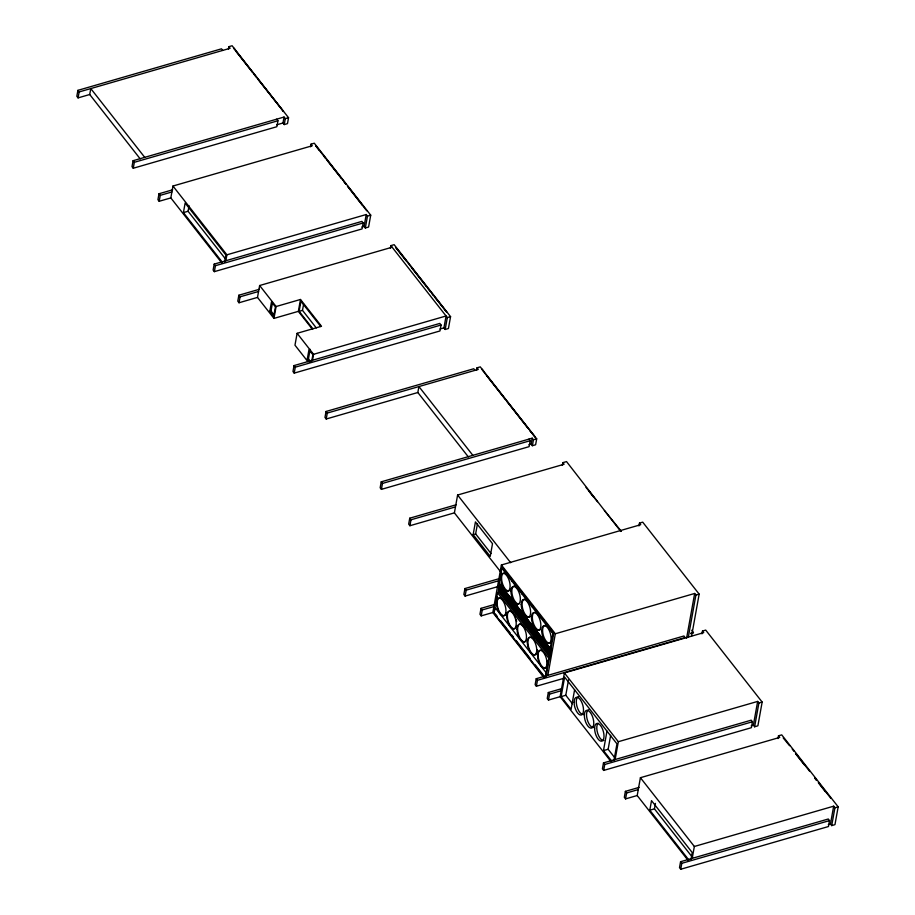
<?xml version="1.0" encoding="UTF-8"?>
<svg xmlns="http://www.w3.org/2000/svg" width="915" height="915" viewBox="0 0 915 915"><rect width="100%" height="100%" fill="white"/><g stroke="black" fill="none" stroke-linecap="round" stroke-linejoin="round"><path stroke-width="1.37" d="M222.745 50.405L221.499 48.827L77.901 90.345L76.826 96.292L78.072 97.882L89.716 94.508L90.779 88.572L144.73 157.346M78.072 97.882L79.148 91.935L77.901 90.345M228.441 49.067L228.864 46.688L232.113 45.75L288.545 117.703L287.482 123.639L284.233 124.577L285.297 118.641L284.05 117.051L133.087 160.708L132.012 166.656L133.258 168.246L276.856 126.716L277.931 120.769L276.685 119.19M133.258 168.246L134.333 162.298L133.087 160.708M172.683 189.794L159.004 193.751L157.929 199.699L159.176 201.277L170.819 197.915L172.958 186.031L312.278 145.748L311.031 144.158L314.291 143.209L370.724 215.162L368.585 227.046L365.337 227.984L364.09 226.394L366.229 214.522L226.897 254.816L225.833 260.752M159.176 201.277L160.251 195.341L159.004 193.751M222.414 262.331L183.412 212.612L185.139 203.05L225.868 254.988L224.644 261.816M225.342 258.773L188.078 211.262L189.062 205.795M214.19 264.115L213.115 270.062L214.362 271.641L362.077 228.922L363.152 222.986L361.905 221.396L214.19 264.115L215.437 265.705L214.362 271.641M259.288 289.312L238.849 295.225L237.786 301.161L239.032 302.751L257.492 297.409L259.631 285.526L392.135 247.21M239.032 302.751L240.096 296.815L238.849 295.225M284.233 124.577L282.987 122.999L284.05 117.051M269.799 311.352L271.492 301.893L275.426 306.902L273.722 316.361L269.799 311.352L270.989 311.009L272.441 302.899M276.101 306.525L300.486 299.468L298.347 311.352L273.962 318.397L276.101 306.525L259.631 285.526M310.562 146.8L311.031 144.158M312.919 328.885L299.136 311.317L300.944 301.298L320.753 326.552M300.486 299.468L321.497 326.266L297.112 333.312L294.973 345.195L307.978 361.768M316.281 327.913L302.499 310.345L303.62 304.077M294.035 365.588L292.972 371.524L294.218 373.114L439.978 330.956L441.053 325.019L439.806 323.43L294.035 365.588L295.282 367.178L294.218 373.114M309.625 362.146L307.268 359.137L308.973 349.679L312.896 354.688L311.683 361.448M310.825 361.802L308.469 358.794L310.174 349.336M312.507 360.247L313.571 354.311L297.112 333.312M474.999 370.346L473.753 368.756L326.037 411.476L324.974 417.412L326.22 419.001L417.835 392.512L418.91 386.565L472.849 455.338M326.22 419.001L327.284 413.065L326.037 411.476M365.337 227.984L367.464 216.112L366.229 214.522M390.408 248.262L390.888 245.62L394.136 244.682L450.569 316.636L448.43 328.519L445.182 329.457L443.935 327.867L446.074 315.984L313.571 354.311M476.578 370.198L477.012 367.819L480.261 366.881L536.693 438.823L535.618 444.77L532.37 445.708L533.445 439.772L532.198 438.182L381.223 481.839L380.16 487.775L381.406 489.365L529.122 446.646L530.185 440.71L528.939 439.12M381.406 489.365L382.47 483.429L381.223 481.839M456.242 504.748L409.748 518.199L408.673 524.135L409.92 525.725L454.4 512.857L457.603 495.038L564.097 464.248L562.851 462.658L566.534 461.595L620.793 531.443M409.92 525.725L410.984 519.789L409.748 518.199M445.182 329.457L447.321 317.574L390.888 245.62M473.147 534.623L475.434 521.905L492.51 543.67L490.223 556.377L473.147 534.623L475.64 533.903L477.47 523.723M498.629 578.818L464.934 588.562L463.859 594.498L465.106 596.088L497.932 586.595M465.106 596.088L466.181 590.152L464.934 588.562M494.695 604.392L481.016 608.349L479.952 614.297L481.199 615.875L492.842 612.512L501.386 564.99L640.717 524.695L639.471 523.106L642.719 522.168L699.151 594.121L691.614 636.051M481.199 615.875L482.262 609.939L481.016 608.349M550.681 650.451L499.418 585.097L500.391 584.811L551.654 650.176L550.681 650.451L553.792 633.169L502.529 567.815L501.66 568.066L498.915 583.347L550.178 648.701L551.036 648.449M544.276 677.237L493.883 612.981L497.52 592.771L499.041 592.337L550.304 657.702M496.067 603.728L497.314 596.786M498.069 592.623L498.526 590.061L499.499 589.775L550.761 655.129L549.789 655.414L545.912 676.951M549.824 655.22L498.561 589.855L498.984 587.487L499.967 587.213L551.23 652.567L550.247 652.852L549.824 655.22L550.796 654.934L499.533 589.58L499.967 587.213M499.018 587.293L499.384 585.291L500.356 585.005L551.619 650.371L550.647 650.645L550.281 652.658L551.265 652.372L500.002 587.007L499.018 587.293L550.281 652.658M499.418 585.097L499.773 583.095M500.779 577.537L501.283 574.757M532.37 445.708L531.123 444.118L532.198 438.182M562.359 465.392L562.851 462.658M536.384 686.239L537.448 680.303L685.163 637.583L683.928 635.994L536.213 678.713L535.138 684.66L536.384 686.239L563.743 678.335M550.178 648.701L552.923 633.42L501.66 568.066M545.374 677.111L548.783 658.137L497.52 592.771M547.845 675.35L555.325 633.763L501.386 564.99M561.97 688.572L548.302 692.529L547.227 698.465L548.474 700.055L560.117 696.692L564.395 672.925L703.715 632.642L702.468 631.053L705.717 630.103L762.149 702.057L757.883 725.824L754.623 726.762L753.377 725.172L757.654 701.416L618.334 741.71L615.12 759.53M548.474 700.055L549.538 694.119L548.302 692.529M574.597 689.83L571.086 709.319L561.124 696.612L564.635 677.123L616.95 743.826L613.942 760.537M572.424 703.738L565.779 695.263L568.535 679.948M638.967 525.908L639.471 523.106M611.78 761.2L603.477 750.609L606.988 731.119M603.488 762.893L602.413 768.829L603.66 770.419L751.375 727.7L752.45 721.763L751.204 720.174L603.488 762.893L604.735 764.482L603.66 770.419M614.788 757.734L608.143 749.271L610.648 735.34M639.059 787.403L625.38 791.361L624.316 797.297L625.563 798.887L637.195 795.524L640.409 777.704L779.729 737.41L778.482 735.82L781.742 734.882L838.174 806.836L834.96 824.655L831.712 825.593L830.465 824.003L833.668 806.184L694.348 846.478L692.209 858.35M625.563 798.887L626.626 792.95L625.38 791.361M688.801 859.94L649.799 810.21L651.514 800.648L692.255 852.586L691.019 859.414M692.586 857.492L654.454 808.86L655.437 803.404M686.605 638.201L694.657 593.469L555.325 633.763M688.355 636.989L695.903 595.059L694.657 593.469M691.774 630.218L693.41 632.883L690.699 633.66M701.965 633.843L702.468 631.053M680.566 861.724L679.502 867.66L680.749 869.25L828.464 826.531L829.528 820.595L828.281 819.005L680.566 861.724L681.812 863.314L680.749 869.25M754.623 726.762L758.901 703.006L757.654 701.416M777.99 738.565L778.482 735.82M831.712 825.593L834.915 807.773L833.668 806.184M79.148 91.935L230.111 48.278L228.864 46.688M134.333 162.298L277.931 120.769M285.297 118.641L288.545 117.703M276.845 124.772L282.987 122.999M160.251 195.341L171.883 191.978M183.412 212.612L188.078 211.262M366.732 210.793L347.643 186.122M367.464 216.112L370.724 215.162M215.437 265.705L363.152 222.986M361.917 227.023L364.09 226.394M240.096 296.815L258.568 291.473M299.136 311.317L302.499 310.345M447.321 317.574L450.569 316.636M307.268 359.137L308.469 358.794M295.282 367.178L441.053 325.019M440.035 329L443.935 327.867M327.284 413.065L478.259 369.408L477.012 367.819M483.932 372.131L535.161 437.107L529.636 430.405M382.47 483.429L530.185 440.71M533.445 439.772L536.693 438.823M528.962 444.747L531.123 444.118M410.984 519.789L455.464 506.921M586.023 487.409L597.506 501.717M604.369 510.501L621.331 531.283M466.181 590.152L499.007 580.659M511.908 581.139L512.777 580.888M498.561 589.855L499.533 589.58M522.168 594.212L523.037 593.961M482.262 609.939L493.906 606.576M493.883 612.981L495.312 607.892L546.575 673.257M532.416 607.286L533.285 607.034M542.675 620.347L543.533 620.107M551.585 631.716L552.454 631.464M552.923 633.42L553.792 633.169M695.903 595.059L699.151 594.121M690.779 633.203L693.49 632.414M549.538 694.119L561.181 690.745M561.124 696.612L565.779 695.263M758.901 703.006L762.149 702.057M603.477 750.609L608.143 749.271M604.735 764.482L752.45 721.763M751.215 725.801L753.377 725.172M783.217 737.948L789.576 745.714M626.626 792.95L638.27 789.576M649.799 810.21L654.454 808.86M834.915 807.773L838.174 806.836M681.812 863.314L829.528 820.595M828.304 824.632L830.465 824.003M792.218 749.076L793.968 751.307M795.718 753.548L809.764 771.448M815.025 778.162L816.786 780.392M818.536 782.634L830.82 798.292M795.501 753.605L804.285 764.791M814.808 778.219L816.569 780.461M818.319 782.691L825.341 791.647M588.62 490.726L593.824 497.36M345.893 183.881L315.835 145.908L319.346 150.392M406.214 260.809L395.692 247.382L446.795 312.198L435.174 297.718M411.487 267.512L426.401 286.532M428.151 288.774L429.913 291.004M431.663 293.246L433.413 295.488M323.738 155.985L325.488 158.215M327.25 160.457L341.284 178.356M343.914 181.708L345.676 183.949M347.425 186.18L362.34 205.2M233.828 48.163L235.452 50.222L233.611 48.221M252.494 72.296L235.796 51L283.467 111.458L257.767 79.022M254.244 74.538L256.006 76.78M486.574 375.493L505.023 399.02M506.784 401.262L527.886 428.163M417.835 392.512L468.297 456.848M457.603 495.038L510.673 562.702M475.64 533.903L491 553.484M298.347 311.352L312.358 329.217M454.4 512.857L501.374 572.756M499.384 585.291L550.647 650.645M498.984 587.487L550.247 652.852M564.395 672.925L618.334 741.71M498.526 590.061L549.789 655.414M640.409 777.704L694.348 846.478M172.958 186.031L226.897 254.816M270.989 311.009L274.123 315.012M257.492 297.409L273.962 318.397M89.716 94.508L140.178 158.844M170.819 197.915L222.151 263.36M495.301 613.931L497.039 616.15M500.505 620.587L510.067 632.768M511.805 634.987L513.544 637.195M516.151 640.523L530.048 658.251M535.264 664.896L543.956 675.968M560.117 696.692L610.58 761.028M637.195 795.524L688.526 860.969M492.842 612.512L544.173 677.958M536.213 678.713L537.448 680.303M510.353 589.34A9.207 4.118 73.9 0 1 502.953 584.96A9.207 4.118 73.9 0 1 503.925 573.099M507.493 575.215A9.207 4.118 73.9 0 1 508.637 576.942M518.885 603.946A9.207 4.118 73.9 0 1 512.183 594.59A9.207 4.118 73.9 0 1 515.317 586.298M517.753 588.288A9.207 4.118 73.9 0 1 518.885 590.015M530.117 616.538A9.207 4.118 73.9 0 1 522.705 608.818A9.207 4.118 73.9 0 1 525.565 599.371M540.365 629.612A9.207 4.118 73.9 0 1 533.296 623.046A9.207 4.118 73.9 0 1 534.68 612.318M535.824 612.432A9.207 4.118 73.9 0 1 537.036 613.164M551.368 641.632A9.207 4.118 73.9 0 1 545.294 639.94A9.207 4.118 73.9 0 1 542.87 627.907A9.207 4.118 73.9 0 1 548.508 627.496M504.165 615.681A9.207 4.118 73.9 0 1 497.154 604.026A9.207 4.118 73.9 0 1 503.033 600.023M506.361 612.593A9.207 4.118 73.9 0 1 505.149 615.2M516.62 625.666A9.207 4.118 73.9 0 1 508.74 622.84A9.207 4.118 73.9 0 1 510.856 611.106M512.068 611.826A9.207 4.118 73.9 0 1 513.292 613.096M514.424 614.823A9.207 4.118 73.9 0 1 515.397 616.893M516.14 619.181A9.207 4.118 73.9 0 1 516.62 621.502M526.399 640.294A9.207 4.118 73.9 0 1 519.972 637.984A9.207 4.118 73.9 0 1 518.245 625.586A9.207 4.118 73.9 0 1 524.672 627.896M536.648 653.367A9.207 4.118 73.9 0 1 529.247 648.975A9.207 4.118 73.9 0 1 530.22 637.126M531.352 637.24A9.207 4.118 73.9 0 1 533.788 639.23M537.277 649.856A9.207 4.118 73.9 0 1 537.116 651.812M546.907 666.44A9.207 4.118 73.9 0 1 539.095 660.927A9.207 4.118 73.9 0 1 541.611 650.313M547.376 660.71A9.207 4.118 73.9 0 1 547.376 664.885M583.335 714.421A9.207 4.118 73.9 0 1 576.908 706.22A9.207 4.118 73.9 0 1 578.623 696.635M593.583 727.494A9.207 4.118 73.9 0 1 587.156 719.293A9.207 4.118 73.9 0 1 588.883 709.708M603.843 740.567A9.207 4.118 73.9 0 1 597.747 733.521A9.207 4.118 73.9 0 1 598.158 723.262M481.965 369.283L483.589 371.353L481.965 369.283M500.699 578.394A9.207 4.118 73.9 0 0 507.768 591.124A9.207 4.118 73.9 0 0 507.768 577.193A9.207 4.118 73.9 0 0 500.699 578.394M510.959 591.467A9.207 4.118 73.9 0 0 518.016 604.197A9.207 4.118 73.9 0 0 518.016 590.267A9.207 4.118 73.9 0 0 510.959 591.467M521.207 604.54A9.207 4.118 73.9 0 0 528.275 617.27A9.207 4.118 73.9 0 0 528.275 603.34A9.207 4.118 73.9 0 0 521.207 604.54M541.714 630.675A9.207 4.118 73.9 0 0 548.771 643.417A9.207 4.118 73.9 0 0 548.771 629.486A9.207 4.118 73.9 0 0 541.714 630.675M531.466 617.614A9.207 4.118 73.9 0 0 538.523 630.344A9.207 4.118 73.9 0 0 538.523 616.413A9.207 4.118 73.9 0 0 531.466 617.614M537.574 655.392A9.207 4.118 73.9 0 0 544.642 668.133A9.207 4.118 73.9 0 0 544.642 654.191A9.207 4.118 73.9 0 0 537.574 655.392M527.326 642.319A9.207 4.118 73.9 0 0 534.383 655.06A9.207 4.118 73.9 0 0 534.383 641.118A9.207 4.118 73.9 0 0 527.326 642.319M517.067 629.245A9.207 4.118 73.9 0 0 524.135 641.987A9.207 4.118 73.9 0 0 524.135 628.056A9.207 4.118 73.9 0 0 517.067 629.245M506.819 616.172A9.207 4.118 73.9 0 0 513.875 628.914A9.207 4.118 73.9 0 0 513.875 614.983A9.207 4.118 73.9 0 0 506.819 616.172M496.571 603.111A9.207 4.118 73.9 0 0 503.627 615.841A9.207 4.118 73.9 0 0 503.627 601.91A9.207 4.118 73.9 0 0 496.571 603.111M574.105 702.308A9.207 4.118 73.9 0 0 581.162 715.05A9.207 4.118 73.9 0 0 581.162 701.107A9.207 4.118 73.9 0 0 574.105 702.308M584.353 715.381A9.207 4.118 73.9 0 0 591.422 728.123A9.207 4.118 73.9 0 0 591.422 714.18A9.207 4.118 73.9 0 0 584.353 715.381M594.613 728.454A9.207 4.118 73.9 0 0 601.67 741.184A9.207 4.118 73.9 0 0 601.67 727.253A9.207 4.118 73.9 0 0 594.613 728.454"/></g></svg>
